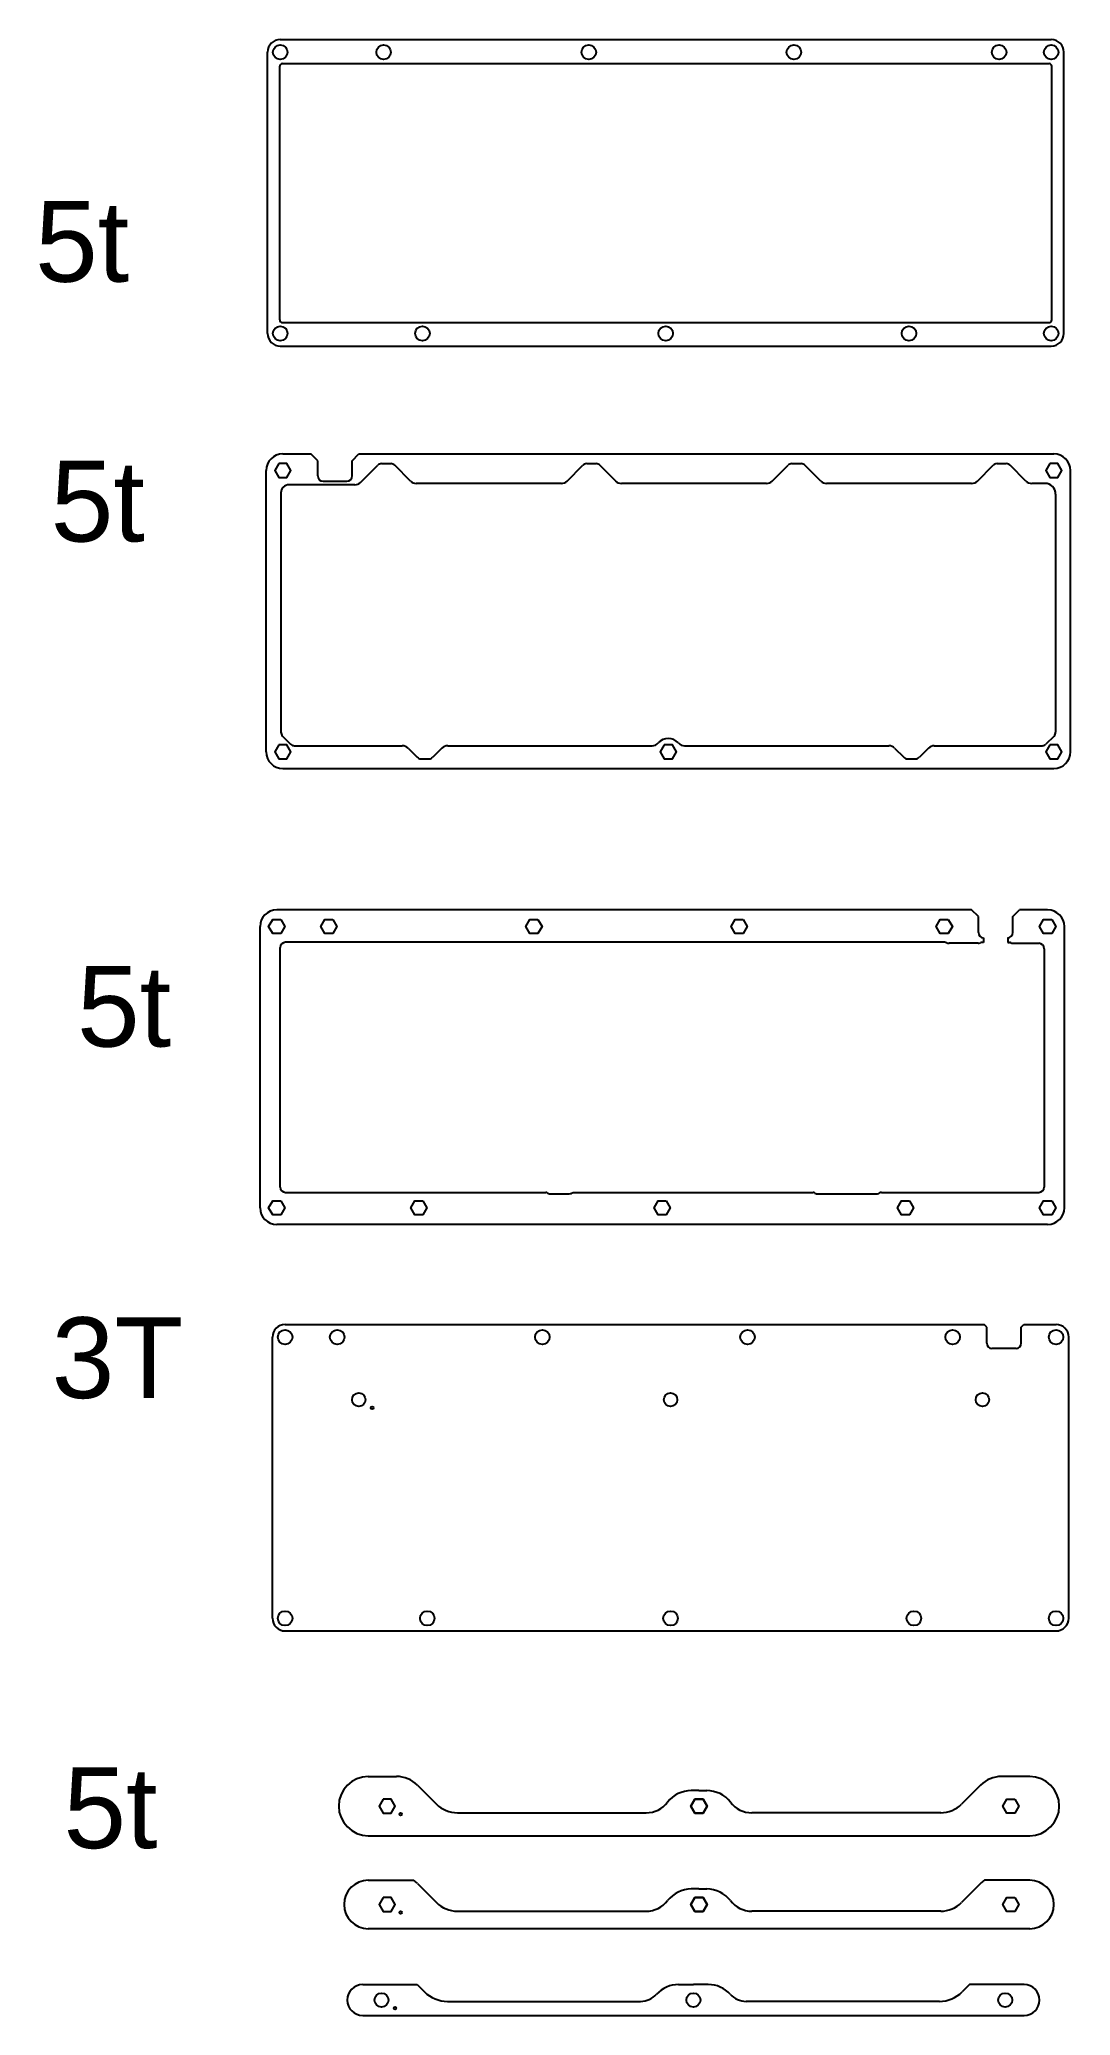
# Model space of a CAD drawing. Header units: millimetres. Extents: x 794 to 1177, y 715 to 1450.
import ezdxf

# ---------------------------------------------------------------- set-up
doc = ezdxf.new("R2010")
doc.units = ezdxf.units.MM
for name, color, linetype in [('받침5t', 40, 'Continuous'), ('상판5t', 10, 'Continuous'), ('중간판5t', 110, 'Continuous'), ('중상판5t', 2, 'Continuous'), ('하판3t', 210, 'Continuous')]:
    doc.layers.add(name, color=color, linetype=linetype)
doc.styles.get("Standard").update_dxf_attribs({"font": 'arial.ttf'})

msp = doc.modelspace()

# ---------------------------------------------------------------- linework, layer by layer
at = {"layer": '받침5t'}
for p, q in [((915.92, 804.28), (926.36, 804.28)), ((934.14, 801.06), (941.2, 794)), ((1143.35, 801.06), (1136.29, 794)), ((1161.57, 804.28), (1151.13, 804.28)), ((1038.74, 799.03), (1035.82, 799.03)), ((1038.74, 799.03), (1041.67, 799.03)), ((948.98, 790.78), (1019.13, 790.78)), ((1128.51, 790.78), (1058.36, 790.78)), ((915.92, 782.28), (1161.57, 782.28)), ((915.92, 765.72), (932.69, 765.72)), ((934.14, 764.5), (941.2, 757.44)), ((1143.35, 764.5), (1136.29, 757.44)), ((1161.57, 765.72), (1144.8, 765.72)), ((1038.74, 762.47), (1035.82, 762.47)), ((1038.74, 762.47), (1041.67, 762.47)), ((948.98, 754.22), (1019.13, 754.22)), ((1128.51, 754.22), (1058.36, 754.22)), ((1161.57, 747.72), (915.92, 747.72)), ((913.83, 726.96), (934.08, 726.96)), ((934.08, 726.96), (936.81, 724.23)), ((1031.12, 726.96), (1036.65, 726.96)), ((1042.18, 726.96), (1036.65, 726.96)), ((1139.23, 726.96), (1136.49, 724.23)), ((1159.48, 726.96), (1139.23, 726.96)), ((945.3, 720.71), (1017.04, 720.71)), ((1128.01, 720.71), (1056.27, 720.71)), ((913.83, 715.46), (1159.48, 715.46))]:
    msp.add_line(p, q, dxfattribs=at)
for points in [[(921.42, 795.88), (919.92, 793.28), (921.42, 790.68), (924.42, 790.68), (925.92, 793.28), (924.42, 795.88)], [(1037.24, 795.88), (1035.74, 793.28), (1037.24, 790.68), (1040.25, 790.68), (1041.75, 793.28), (1040.25, 795.88)], [(1040.25, 795.88), (1041.75, 793.28), (1040.25, 790.68), (1037.24, 790.68), (1035.74, 793.28), (1037.24, 795.88)], [(1156.07, 795.88), (1157.57, 793.28), (1156.07, 790.68), (1153.07, 790.68), (1151.57, 793.28), (1153.07, 795.88)], [(921.42, 759.32), (919.92, 756.72), (921.42, 754.12), (924.42, 754.12), (925.92, 756.72), (924.42, 759.32)], [(1037.24, 759.32), (1035.74, 756.72), (1037.24, 754.12), (1040.25, 754.12), (1041.75, 756.72), (1040.25, 759.32)], [(1040.25, 759.32), (1041.75, 756.72), (1040.25, 754.12), (1037.24, 754.12), (1035.74, 756.72), (1037.24, 759.32)], [(1156.07, 759.32), (1157.57, 756.72), (1156.07, 754.12), (1153.07, 754.12), (1151.57, 756.72), (1153.07, 759.32)]]:
    msp.add_lwpolyline(points, close=True, dxfattribs=at)
for centre, radius in [((927.92, 790.28), 0.5), ((927.92, 753.72), 0.5), ((920.83, 721.21), 2.6), ((1036.65, 721.21), 2.6), ((1036.65, 721.21), 2.6), ((1152.48, 721.21), 2.6), ((925.83, 718.21), 0.5)]:
    msp.add_circle(centre, radius, dxfattribs=at)
for centre, radius, start, end in [((915.92, 793.28), 11, 90, 270), ((926.36, 793.28), 11, 45, 90), ((1151.13, 793.28), 11, 90, 135), ((1161.57, 793.28), 11, 270, 90), ((948.98, 801.78), 11, 225, 270), ((1019.13, 800.78), 10, 270, 322.6168), ((1035.82, 788.03), 11, 90, 142.6168), ((1041.67, 788.03), 11, 37.3832, 90), ((1058.36, 800.78), 10, 217.3832, 270), ((1128.51, 801.78), 11, 270, 315), ((915.92, 756.72), 9, 90, 270), ((926.36, 756.72), 11, 45, 54.9032), ((1151.13, 756.72), 11, 125.0968, 135), ((1161.57, 756.72), 9, 270, 90), ((948.98, 765.22), 11, 225, 270), ((1019.13, 764.22), 10, 270, 322.6168), ((1035.82, 751.47), 11, 90, 142.6168), ((1041.67, 751.47), 11, 37.3832, 90), ((1058.36, 764.22), 10, 217.3832, 270), ((1128.51, 765.22), 11, 270, 315), ((913.83, 721.21), 5.75, 90, 270), ((1031.12, 715.96), 11, 90, 137.85164), ((1042.18, 715.96), 11, 42.14836, 90), ((1159.48, 721.21), 5.75, 270, 90), ((945.3, 732.71), 12, 225, 270), ((1017.04, 728.71), 8, 270, 317.85164), ((1056.27, 728.71), 8, 222.14836, 270), ((1128.01, 732.71), 12, 270, 315)]:
    msp.add_arc(centre, radius, start, end, dxfattribs=at)
at = {"layer": '상판5t'}
for p, q in [((883.2, 1449.7), (1169.55, 1449.7)), ((878.5, 1340.5), (878.5, 1445)), ((883, 1345.5), (883, 1439.75)), ((884, 1440.75), (1168.75, 1440.75)), ((1169.75, 1345.5), (1169.75, 1439.75)), ((1174.25, 1340.5), (1174.25, 1445)), ((884, 1344.5), (1168.75, 1344.5)), ((883.2, 1335.8), (1169.55, 1335.8))]:
    msp.add_line(p, q, dxfattribs=at)
for centre in [(883.2, 1445), (921.6, 1445), (997.8, 1445), (1074, 1445), (1150.2, 1445), (1169.55, 1445), (883.2, 1340.5), (936.01, 1340.5), (1026.37, 1340.5), (1116.74, 1340.5), (1169.55, 1340.5)]:
    msp.add_circle(centre, 2.7, dxfattribs=at)
for centre, radius, start, end in [((883.2, 1445), 4.7, 90, 180), ((1169.55, 1445), 4.7, 0, 90), ((884, 1439.75), 1, 90, 180), ((1168.75, 1439.75), 1, 360, 90), ((884, 1345.5), 1, 180, 270), ((1168.75, 1345.5), 1, 270, 0), ((883.2, 1340.5), 4.7, 180, 270), ((1169.55, 1340.5), 4.7, 270, 0)]:
    msp.add_arc(centre, radius, start, end, dxfattribs=at)
at = {"layer": '중간판5t'}
for p, q in [((1140, 1126.31), (881.89, 1126.31)), ((1142.5, 1123.81), (1140, 1126.31)), ((1142.5, 1117.86), (1142.5, 1123.81)), ((1155.28, 1123.81), (1157.78, 1126.31)), ((1155.28, 1117.86), (1155.28, 1123.81)), ((1168.24, 1126.31), (1157.78, 1126.31)), ((875.69, 1015.61), (875.69, 1120.11)), ((1174.44, 1015.61), (1174.44, 1120.11)), ((883.19, 1023.31), (883.19, 1112.26)), ((1129.9, 1114.26), (885.19, 1114.26)), ((1142.39, 1113.86), (1131.65, 1113.86)), ((1144.39, 1114.16), (1143.7, 1114.16)), ((1144.39, 1115.86), (1144.39, 1115.86)), ((1144.39, 1115.86), (1144.39, 1114.16)), ((1153.39, 1115.86), (1153.39, 1115.86)), ((1153.39, 1115.86), (1153.39, 1114.16)), ((1153.39, 1114.16), (1154.08, 1114.16)), ((1155.39, 1113.86), (1164.94, 1113.86)), ((1166.94, 1111.86), (1166.94, 1023.31)), ((885.19, 1021.31), (981.91, 1021.31)), ((983.24, 1020.81), (990.56, 1020.81)), ((992.06, 1021.31), (1081.11, 1021.31)), ((1082.44, 1020.81), (1105.03, 1020.81)), ((1106.53, 1021.31), (1164.94, 1021.31)), ((1168.24, 1009.41), (881.89, 1009.41))]:
    msp.add_line(p, q, dxfattribs=at)
for points in [[(883.39, 1122.71), (884.89, 1120.11), (883.39, 1117.51), (880.39, 1117.51), (878.89, 1120.11), (880.39, 1122.71)], [(902.74, 1122.71), (904.24, 1120.11), (902.74, 1117.51), (899.74, 1117.51), (898.24, 1120.11), (899.74, 1122.71)], [(978.94, 1122.71), (980.44, 1120.11), (978.94, 1117.51), (975.94, 1117.51), (974.44, 1120.11), (975.94, 1122.71)], [(1055.14, 1122.71), (1056.64, 1120.11), (1055.14, 1117.51), (1052.14, 1117.51), (1050.64, 1120.11), (1052.14, 1122.71)], [(1131.34, 1122.71), (1132.84, 1120.11), (1131.34, 1117.51), (1128.34, 1117.51), (1126.84, 1120.11), (1128.34, 1122.71)], [(1169.74, 1122.71), (1171.24, 1120.11), (1169.74, 1117.51), (1166.74, 1117.51), (1165.24, 1120.11), (1166.74, 1122.71)], [(883.39, 1018.21), (884.89, 1015.61), (883.39, 1013.01), (880.39, 1013.01), (878.89, 1015.61), (880.39, 1018.21)], [(936.2, 1018.21), (937.7, 1015.61), (936.2, 1013.01), (933.19, 1013.01), (931.69, 1015.61), (933.19, 1018.21)], [(1026.56, 1018.21), (1028.07, 1015.61), (1026.56, 1013.01), (1023.56, 1013.01), (1022.06, 1015.61), (1023.56, 1018.21)], [(1116.93, 1018.21), (1118.43, 1015.61), (1116.93, 1013.01), (1113.93, 1013.01), (1112.43, 1015.61), (1113.93, 1018.21)], [(1169.74, 1018.21), (1171.24, 1015.61), (1169.74, 1013.01), (1166.74, 1013.01), (1165.24, 1015.61), (1166.74, 1018.21)]]:
    msp.add_lwpolyline(points, close=True, dxfattribs=at)
for centre, radius, start, end in [((881.89, 1120.11), 6.2, 90, 180), ((1168.24, 1120.11), 6.2, 0, 90), ((1144.5, 1117.86), 2, 180, 266.93915), ((1153.28, 1117.86), 2, 273.06085, 0), ((885.19, 1112.26), 2, 90, 180), ((1129.9, 1112.26), 2, 64.15807, 90), ((1131.65, 1115.86), 2, 244.15807, 270), ((1142.39, 1115.86), 2, 270, 295.84193), ((1143.7, 1113.16), 1, 90, 115.84193), ((1154.08, 1113.16), 1, 64.15807, 90), ((1155.39, 1115.86), 2, 244.15807, 270), ((1164.94, 1111.86), 2, 0, 90), ((885.19, 1023.31), 2, 180, 270), ((981.91, 1020.31), 1, 48.59038, 90), ((983.24, 1021.81), 1, 228.59038, 270), ((990.56, 1023.31), 2.5, 270, 306.8699), ((1081.11, 1020.31), 1, 48.59038, 90), ((1082.44, 1021.81), 1, 228.59038, 270), ((1105.03, 1022.31), 1.5, 270, 306.8699), ((1106.53, 1020.31), 1, 90, 126.8699), ((1164.94, 1023.31), 2, 270, 0), ((881.89, 1015.61), 6.2, 180, 270), ((1168.24, 1015.61), 6.2, 270, 0)]:
    msp.add_arc(centre, radius, start, end, dxfattribs=at)
at = {"layer": '중상판5t'}
for p, q in [((884.16, 1295.71), (894.62, 1295.71)), ((897.12, 1293.21), (894.62, 1295.71)), ((897.12, 1287.56), (897.12, 1293.21)), ((909.91, 1293.21), (912.41, 1295.71)), ((909.91, 1287.56), (909.91, 1293.21)), ((912.41, 1295.71), (1170.51, 1295.71)), ((877.96, 1185.01), (877.96, 1289.51)), ((899.12, 1285.56), (907.91, 1285.56)), ((913.04, 1285.14), (919.42, 1291.53)), ((920.83, 1292.11), (924.29, 1292.11)), ((931.59, 1285.64), (925.71, 1291.53)), ((989.74, 1285.64), (995.62, 1291.53)), ((997.03, 1292.11), (1000.49, 1292.11)), ((1007.79, 1285.64), (1001.91, 1291.53)), ((1065.94, 1285.64), (1071.82, 1291.53)), ((1073.23, 1292.11), (1076.69, 1292.11)), ((1083.99, 1285.64), (1078.11, 1291.53)), ((1142.14, 1285.64), (1148.02, 1291.53)), ((1149.43, 1292.11), (1152.89, 1292.11)), ((1160.19, 1285.64), (1154.31, 1291.53)), ((1176.71, 1185.01), (1176.71, 1289.51)), ((883.46, 1281.26), (883.46, 1192.31)), ((910.91, 1284.26), (886.46, 1284.26)), ((987.61, 1284.76), (933.71, 1284.76)), ((1063.81, 1284.76), (1009.91, 1284.76)), ((1140.01, 1284.76), (1086.11, 1284.76)), ((1167.21, 1284.76), (1162.31, 1284.76)), ((1171.21, 1280.76), (1171.21, 1192.31)), ((884.05, 1190.89), (887.07, 1187.87)), ((1170.63, 1190.89), (1167.61, 1187.87)), ((888.48, 1187.28), (928.55, 1187.28)), ((930.67, 1186.41), (934.08, 1183)), ((935.49, 1182.41), (938.45, 1182.41)), ((943.27, 1186.41), (939.86, 1183)), ((945.39, 1187.28), (1021.32, 1187.28)), ((1033.36, 1187.28), (1109.29, 1187.28)), ((1111.41, 1186.41), (1114.81, 1183)), ((1116.23, 1182.41), (1119.19, 1182.41)), ((1124.01, 1186.41), (1120.6, 1183)), ((1126.13, 1187.28), (1166.19, 1187.28)), ((884.16, 1178.81), (1170.51, 1178.81))]:
    msp.add_line(p, q, dxfattribs=at)
for points in [[(882.66, 1292.11), (881.16, 1289.51), (882.66, 1286.91), (885.66, 1286.91), (887.17, 1289.51), (885.66, 1292.11)], [(1169.01, 1292.11), (1167.51, 1289.51), (1169.01, 1286.91), (1172.01, 1286.91), (1173.52, 1289.51), (1172.01, 1292.11)], [(882.66, 1187.61), (881.16, 1185.01), (882.66, 1182.41), (885.66, 1182.41), (887.17, 1185.01), (885.66, 1187.61)], [(1025.84, 1187.61), (1024.34, 1185.01), (1025.84, 1182.41), (1028.84, 1182.41), (1030.34, 1185.01), (1028.84, 1187.61)], [(1169.01, 1187.61), (1167.51, 1185.01), (1169.01, 1182.41), (1172.01, 1182.41), (1173.52, 1185.01), (1172.01, 1187.61)]]:
    msp.add_lwpolyline(points, close=True, dxfattribs=at)
for centre, radius, start, end in [((884.16, 1289.51), 6.2, 90, 180), ((1170.51, 1289.51), 6.2, 0, 90), ((899.12, 1287.56), 2, 180, 270), ((907.91, 1287.56), 2, 270, 0), ((910.91, 1287.26), 3, 270, 315), ((920.83, 1290.11), 2, 90, 135), ((924.29, 1290.11), 2, 45, 90), ((933.71, 1287.76), 3, 225, 270), ((987.61, 1287.76), 3, 270, 315), ((997.03, 1290.11), 2, 90, 135), ((1000.49, 1290.11), 2, 45, 90), ((1009.91, 1287.76), 3, 225, 270), ((1063.81, 1287.76), 3, 270, 315), ((1073.23, 1290.11), 2, 90, 135), ((1076.69, 1290.11), 2, 45, 90), ((1086.11, 1287.76), 3, 225, 270), ((1140.01, 1287.76), 3, 270, 315), ((1149.43, 1290.11), 2, 90, 135), ((1152.89, 1290.11), 2, 45, 90), ((1162.31, 1287.76), 3, 225, 270), ((886.46, 1281.26), 3, 90, 180), ((1167.21, 1280.76), 4, 0, 90), ((885.46, 1192.31), 2, 180, 225), ((1027.34, 1185.01), 5, 41.20461, 138.79539), ((1169.21, 1192.31), 2, 315, 0), ((884.16, 1185.01), 6.2, 180, 270), ((888.48, 1189.28), 2, 225, 270), ((928.55, 1184.28), 3, 45, 90), ((935.49, 1184.41), 2, 225, 270), ((938.45, 1184.41), 2, 270, 315), ((945.39, 1184.28), 3, 90, 135), ((1021.32, 1190.28), 3, 270, 318.79539), ((1033.36, 1190.28), 3, 221.20461, 270), ((1109.29, 1184.28), 3, 45, 90), ((1116.23, 1184.41), 2, 225, 270), ((1119.19, 1184.41), 2, 270, 315), ((1126.13, 1184.28), 3, 90, 135), ((1166.19, 1189.28), 2, 270, 315), ((1170.51, 1185.01), 6.2, 270, 0)]:
    msp.add_arc(centre, radius, start, end, dxfattribs=at)
at = {"layer": '하판3t'}
for p, q in [((885.01, 972.24), (1144.62, 972.24)), ((1145.62, 971.24), (1144.62, 972.24)), ((1145.62, 965.29), (1145.62, 971.24)), ((1158.4, 971.24), (1159.4, 972.24)), ((1158.4, 965.29), (1158.4, 971.24)), ((1159.4, 972.24), (1171.36, 972.24)), ((880.31, 863.04), (880.31, 967.54)), ((1156.51, 963.3), (1147.51, 963.3)), ((1176.06, 863.04), (1176.06, 967.54)), ((885.01, 858.34), (1171.36, 858.34))]:
    msp.add_line(p, q, dxfattribs=at)
for centre, radius in [((885.01, 967.54), 2.7), ((904.36, 967.54), 2.7), ((980.56, 967.54), 2.7), ((1056.76, 967.54), 2.7), ((1132.96, 967.54), 2.7), ((1171.36, 967.54), 2.7), ((912.36, 944.27), 2.5), ((917.36, 941.27), 0.5), ((1028.19, 944.27), 2.5), ((1144.01, 944.27), 2.5), ((885.01, 863.04), 2.7), ((937.82, 863.04), 2.7), ((1028.19, 863.04), 2.7), ((1118.55, 863.04), 2.7), ((1171.36, 863.04), 2.7)]:
    msp.add_circle(centre, radius, dxfattribs=at)
for centre, radius, start, end in [((885.01, 967.54), 4.7, 90, 180), ((1171.36, 967.54), 4.7, 0, 90), ((1147.62, 965.29), 2, 180, 266.93915), ((1156.4, 965.29), 2, 273.06085, 0), ((885.01, 863.04), 4.7, 180, 270), ((1171.36, 863.04), 4.7, 270, 0)]:
    msp.add_arc(centre, radius, start, end, dxfattribs=at)

# ---------------------------------------------------------------- texts
at = {"layer": '받침5t', "insert": (802.65, 807.65), "char_height": 30, "attachment_point": 1}
msp.add_mtext_dynamic_manual_height_columns('5t', width=0.8037, gutter_width=12.5, heights=[0], dxfattribs=at)
at = {"layer": '상판5t', "insert": (792.12, 1389.7), "char_height": 30, "attachment_point": 1}
msp.add_mtext_dynamic_manual_height_columns('5t', width=0.8037, gutter_width=12.5, heights=[0], dxfattribs=at)
at = {"layer": '중간판5t', "insert": (807.69, 1105.48), "char_height": 30, "attachment_point": 1}
msp.add_mtext_dynamic_manual_height_columns('5t', width=0.8037, gutter_width=12.5, heights=[0], dxfattribs=at)
at = {"layer": '중상판5t', "insert": (797.92, 1293.17), "char_height": 30, "attachment_point": 1}
msp.add_mtext_dynamic_manual_height_columns('5t', width=0.8037, gutter_width=12.5, heights=[0], dxfattribs=at)
at = {"layer": '하판3t', "insert": (798.28, 974.89), "char_height": 30, "attachment_point": 1}
msp.add_mtext_dynamic_manual_height_columns('3T', width=0.8037, gutter_width=12.5, heights=[0], dxfattribs=at)

doc.saveas('drawing.dxf')
